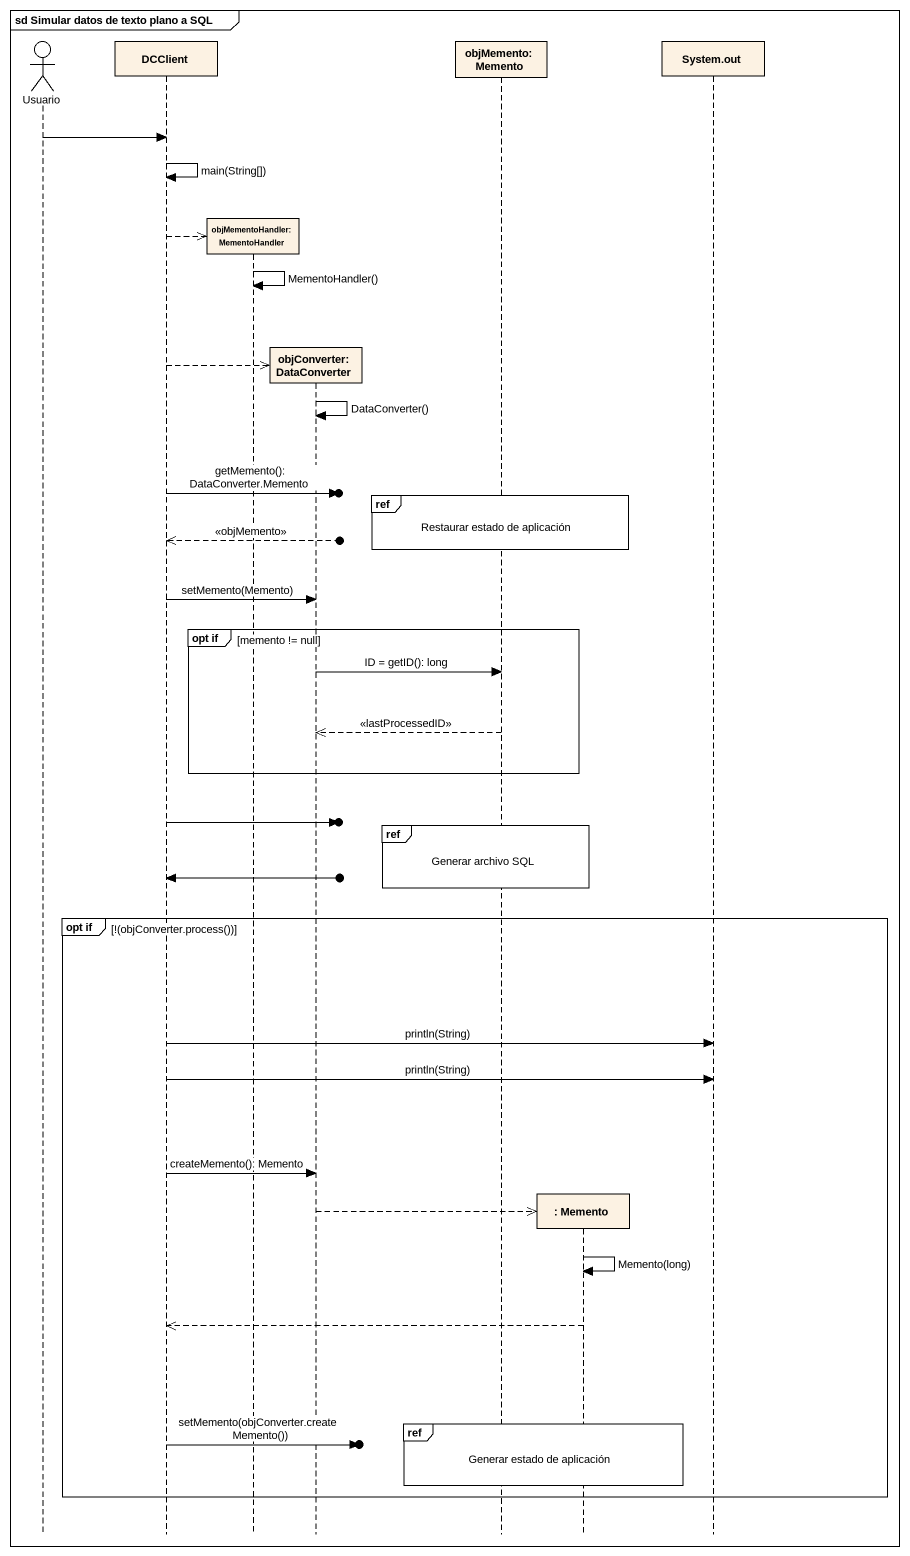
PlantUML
@startuml
mainframe sd Simular datos de texto plano a SQL
hide footbox
actor Usuario
participant DCClient
participant "objMementoHandler: MementoHandler" as objMementoHandler
participant "objConverter: DataConverter" as objConverter_DataConverter
participant "objMemento: Memento" as objMemento_Memento
participant ": Memento" as Memento
participant "System.out" as System_out

Usuario -> DCClient
DCClient -> DCClient : main(String[])
DCClient -->> objMementoHandler **
objMementoHandler -> objMementoHandler : MementoHandler()
DCClient -->> objConverter_DataConverter **
objConverter_DataConverter -> objConverter_DataConverter : DataConverter()
DCClient ->o] : getMemento(): DataConverter.Memento
ref over objMemento_Memento, Memento : Restaurar estado de aplicación
DCClient <<--o] : <<objMemento>>
DCClient -> objConverter_DataConverter : setMemento(Memento)
group opt if [memento != null]
  objConverter_DataConverter -> objMemento_Memento : ID = getID(): long
  objMemento_Memento -->> objConverter_DataConverter : <<lastProcessedID>>
end
DCClient ->o]
ref over objMemento_Memento, Memento : Generar archivo SQL
DCClient <-o]
group opt if [!(objConverter.process())]
  DCClient -> System_out : println(String)
  DCClient -> System_out : println(String)
  DCClient -> objConverter_DataConverter : createMemento(): Memento
  objConverter_DataConverter -->> Memento **
  Memento -> Memento : Memento(long)
  Memento -->> DCClient
  ref over objMemento_Memento, Memento : Generar estado de aplicación
  DCClient ->o] : setMemento(objConverter.createMemento())
end
@enduml
